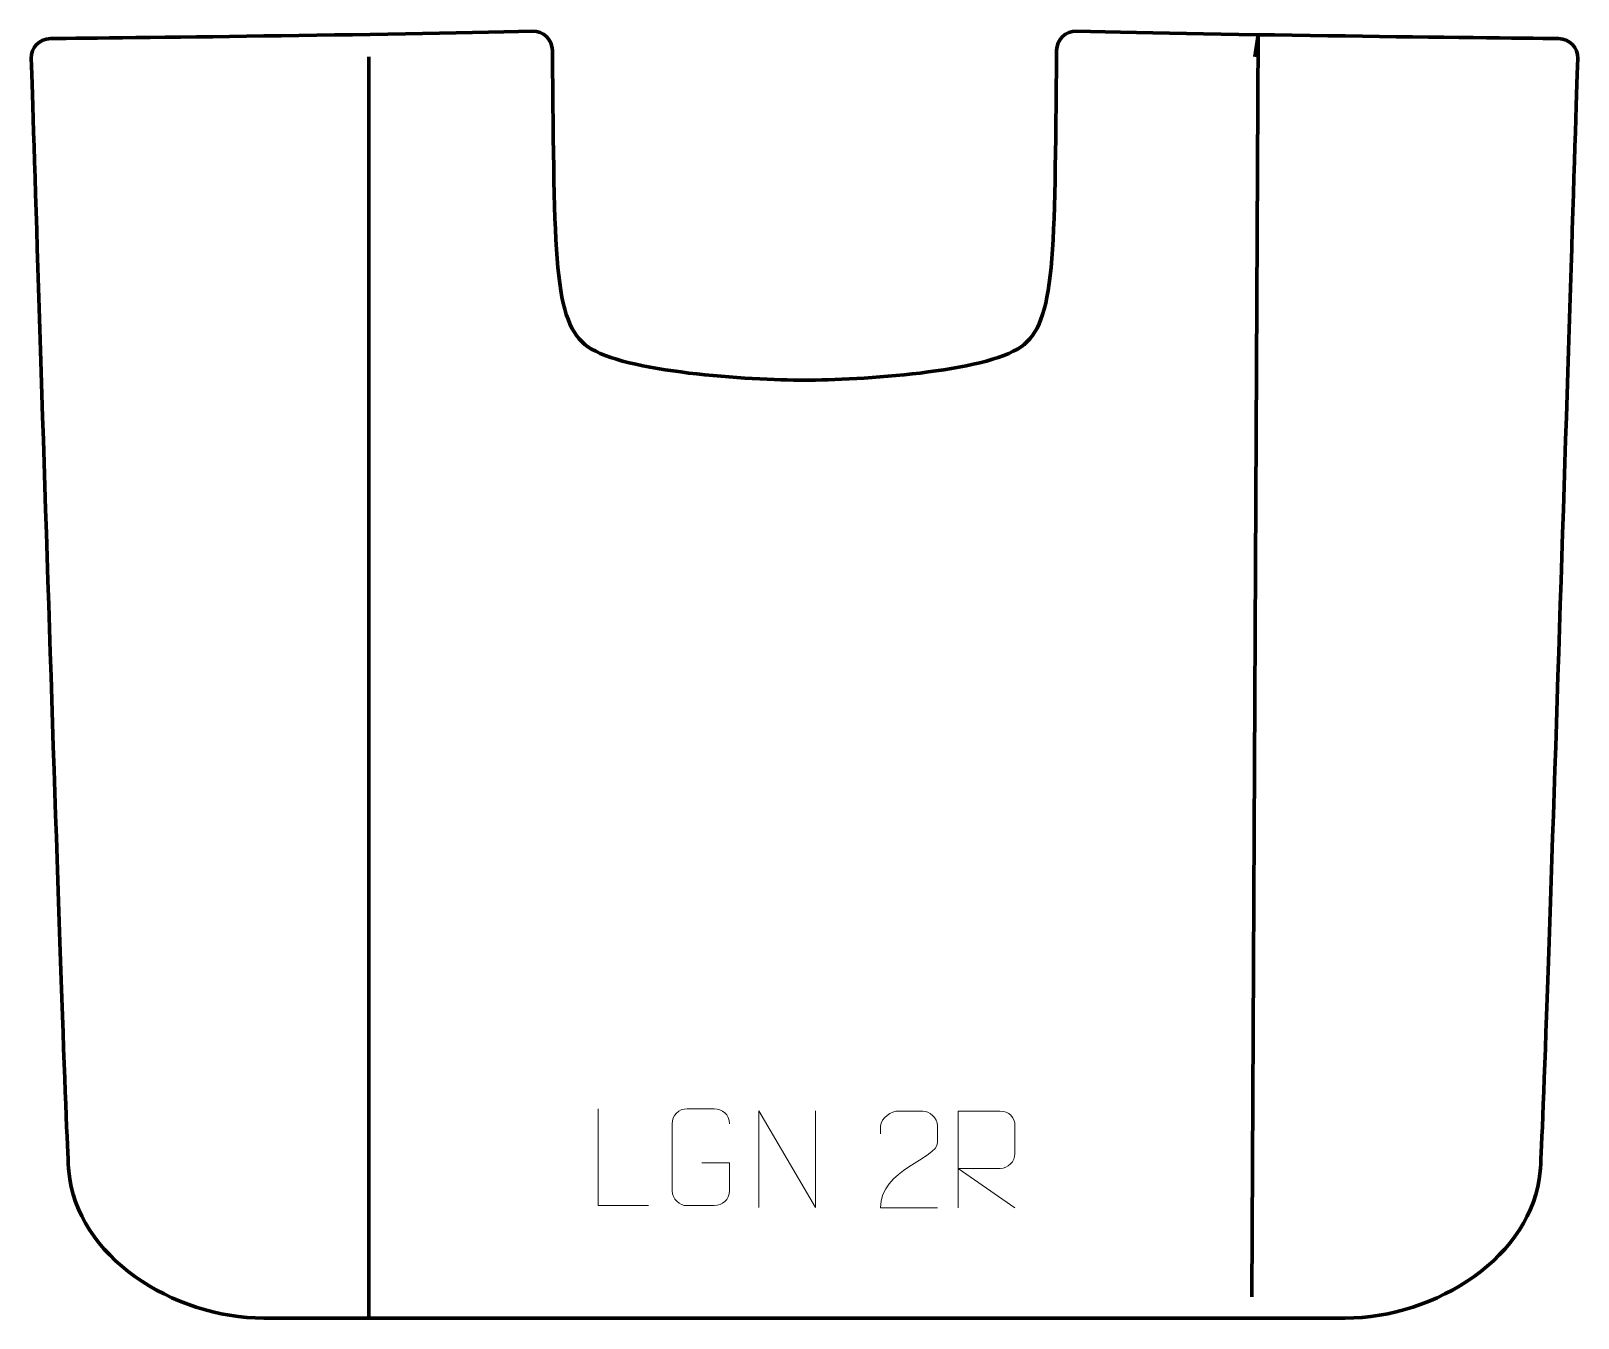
# Model space of a CAD drawing. Header units: millimetres. Extents: x -200 to 200, y -171 to 161.
import ezdxf

# ---------------------------------------------------------------- set-up
doc = ezdxf.new("R2010")
doc.units = ezdxf.units.MM
doc.header["$MEASUREMENT"] = 0
for name, color, linetype in [('layer 1', 7, 'Continuous'), ('layer 2', 7, 'Continuous'), ('layer 3', 7, 'Continuous')]:
    doc.layers.add(name, color=color, linetype=linetype)

msp = doc.modelspace()

# ---------------------------------------------------------------- linework, layer by layer
at = {"layer": 'layer 1', "color": 250, "lineweight": 9}
for points, knots in [([(-40.2627, -142.2879), (-40.2627, -142.2879), (-53.2118, -142.2879), (-53.2118, -142.2879), (-53.2118, -142.2879), (-53.2118, -142.2879), (-53.2118, -117.3343), (-53.2118, -117.3343)], [0, 0, 0, 0, 0.33333333, 0.33333333, 0.33333333, 0.33333333, 1, 1, 1, 1]), ([(-26.4823, -131.3021), (-26.4823, -131.3021), (-19.3142, -131.3021), (-19.3142, -131.3021), (-19.3142, -131.3021), (-19.3142, -131.3021), (-19.3142, -138.4702), (-19.3142, -138.4702), (-19.3142, -138.4702), (-19.4539, -140.7936), (-21.1311, -142.2732), (-23.2789, -142.284), (-23.2789, -142.284), (-25.6107, -142.2836), (-27.9427, -142.2836), (-30.2742, -142.284), (-30.2742, -142.284), (-32.1991, -142.3894), (-34.1713, -140.5049), (-34.1601, -138.4876), (-34.1601, -138.4876), (-34.1597, -132.7175), (-34.1597, -126.9478), (-34.1601, -121.1785), (-34.1601, -121.1785), (-34.1559, -119.0404), (-32.4091, -117.3212), (-30.2568, -117.3346), (-30.2568, -117.3346), (-27.9311, -117.3346), (-25.605, -117.3346), (-23.2789, -117.3346), (-23.2789, -117.3346), (-21.3322, -117.2992), (-19.3408, -118.7907), (-19.3142, -121.2284)], [0, 0, 0, 0, 0.1, 0.1, 0.1, 0.1, 0.2, 0.2, 0.2, 0.2, 0.3, 0.3, 0.3, 0.3, 0.4, 0.4, 0.4, 0.4, 0.5, 0.5, 0.5, 0.5, 0.6, 0.6, 0.6, 0.6, 0.7, 0.7, 0.7, 0.7, 0.8, 0.8, 0.8, 0.8, 1, 1, 1, 1]), ([(-11.8097, -142.7788), (-11.8097, -142.7788), (-11.8097, -117.8253), (-11.8097, -117.8253), (-11.8097, -117.8253), (-11.8097, -117.8253), (2.8451, -142.7788), (2.8451, -142.7788), (2.8451, -142.7788), (2.8451, -142.7788), (2.8451, -117.8253), (2.8451, -117.8253)], [0, 0, 0, 0, 0.25, 0.25, 0.25, 0.25, 0.5, 0.5, 0.5, 0.5, 1, 1, 1, 1]), ([(34.3299, -142.8755), (29.4155, -142.8752), (24.5011, -142.8752), (19.587, -142.8755), (19.587, -142.8755), (19.587, -132.9432), (34.238, -130.302), (34.3299, -125.9917), (34.3299, -125.9917), (34.3296, -124.5676), (34.3296, -123.1439), (34.3299, -121.7206), (34.3299, -121.7206), (34.313, -119.6435), (32.1902, -117.9187), (30.5192, -117.9014), (30.5192, -117.9014), (28.446, -117.9018), (26.3731, -117.9018), (24.3007, -117.9014), (24.3007, -117.9014), (22.4786, -117.8849), (19.6539, -119.677), (19.587, -121.7706), (19.587, -121.7706), (19.587, -121.7706), (19.587, -123.8254), (19.587, -123.8254)], [0, 0, 0, 0, 0.125, 0.125, 0.125, 0.125, 0.25, 0.25, 0.25, 0.25, 0.375, 0.375, 0.375, 0.375, 0.5, 0.5, 0.5, 0.5, 0.625, 0.625, 0.625, 0.625, 0.75, 0.75, 0.75, 0.75, 1, 1, 1, 1]), ([(39.6265, -142.8651), (39.6265, -142.8651), (39.6265, -117.9116), (39.6265, -117.9116), (39.6265, -117.9116), (43.2213, -117.9116), (46.8168, -117.9116), (50.412, -117.9116), (50.412, -117.9116), (52.7373, -117.9493), (54.2946, -119.4393), (54.2905, -121.8057), (54.2905, -121.8057), (54.2901, -123.8412), (54.2901, -126.9006), (54.2905, -128.9366), (54.2905, -128.9366), (54.284, -130.8121), (52.4717, -132.7539), (50.4622, -132.773), (50.4622, -132.773), (50.4622, -132.773), (39.6265, -132.773), (39.6265, -132.773), (39.6265, -132.773), (39.6265, -132.773), (54.2812, -142.8651), (54.2812, -142.8651)], [0, 0, 0, 0, 0.125, 0.125, 0.125, 0.125, 0.25, 0.25, 0.25, 0.25, 0.375, 0.375, 0.375, 0.375, 0.5, 0.5, 0.5, 0.5, 0.625, 0.625, 0.625, 0.625, 0.75, 0.75, 0.75, 0.75, 1, 1, 1, 1])]:
    msp.add_open_spline(points, degree=3, knots=knots, dxfattribs=at)
at = {"layer": 'layer 2', "color": 230, "lineweight": 200}
msp.add_open_spline([(139.4758, -171.3168), (162.8876, -171.3168), (187.8868, -155.3451), (189.7717, -133.4055), (189.7717, -133.4055), (190.8039, -121.3903), (198.2493, 115.7755), (199.4339, 153.6512), (199.4339, 153.6512), (199.5214, 156.4406), (197.3, 158.7545), (194.5095, 158.7837), (194.5095, 158.7837), (175.5601, 158.9809), (108.1753, 159.7232), (70.1254, 160.6817), (70.1254, 160.6817), (67.3462, 160.7515), (65.0496, 158.5304), (65.0228, 155.7505), (65.0228, 155.7505), (64.5049, 102.0578), (64.7977, 85.6222), (55.8474, 79.2704), (55.8474, 79.2704), (46.6215, 72.7229), (14.2856, 70.6397), (0.0002, 70.6397), (0.0002, 70.6397), (-14.2852, 70.6397), (-46.6215, 72.7229), (-55.8473, 79.2704), (-55.8473, 79.2704), (-64.7977, 85.6222), (-64.5049, 102.0578), (-65.0227, 155.7505), (-65.0227, 155.7505), (-65.0496, 158.5304), (-67.3458, 160.7515), (-70.125, 160.6817), (-70.125, 160.6817), (-108.1752, 159.7232), (-175.56, 158.9809), (-194.5091, 158.7837), (-194.5091, 158.7837), (-197.2999, 158.7545), (-199.521, 156.4406), (-199.4339, 153.6512), (-199.4339, 153.6512), (-198.2489, 115.7755), (-190.8035, -121.3903), (-189.7713, -133.4055), (-189.7713, -133.4055), (-187.8868, -155.3451), (-162.8875, -171.3168), (-139.4754, -171.3168), (-139.4754, -171.3168), (-139.4754, -171.3168), (139.4758, -171.3168), (139.4758, -171.3168)], degree=3, knots=[0, 0, 0, 0, 0.0625, 0.0625, 0.0625, 0.0625, 0.125, 0.125, 0.125, 0.125, 0.1875, 0.1875, 0.1875, 0.1875, 0.25, 0.25, 0.25, 0.25, 0.3125, 0.3125, 0.3125, 0.3125, 0.375, 0.375, 0.375, 0.375, 0.4375, 0.4375, 0.4375, 0.4375, 0.5, 0.5, 0.5, 0.5, 0.5625, 0.5625, 0.5625, 0.5625, 0.625, 0.625, 0.625, 0.625, 0.6875, 0.6875, 0.6875, 0.6875, 0.75, 0.75, 0.75, 0.75, 0.8125, 0.8125, 0.8125, 0.8125, 0.875, 0.875, 0.875, 0.875, 1, 1, 1, 1], dxfattribs=at)
at = {"layer": 'layer 3', "color": 177, "lineweight": 158}
msp.add_open_spline([(115.3987, -165.7992), (115.3987, -165.7992), (117.0281, 159.7766), (117.0281, 159.7766), (117.0281, 159.7766), (117.0281, 159.7766), (116.1869, 154.031), (116.1869, 154.031)], degree=3, knots=[0, 0, 0, 0, 0.33333333, 0.33333333, 0.33333333, 0.33333333, 1, 1, 1, 1], dxfattribs=at)
msp.add_open_spline([(-112.4001, 154.031), (-112.4001, 154.031), (-112.4001, -171.3168), (-112.4001, -171.3168)], degree=3, dxfattribs=at)

doc.saveas('drawing.dxf')
